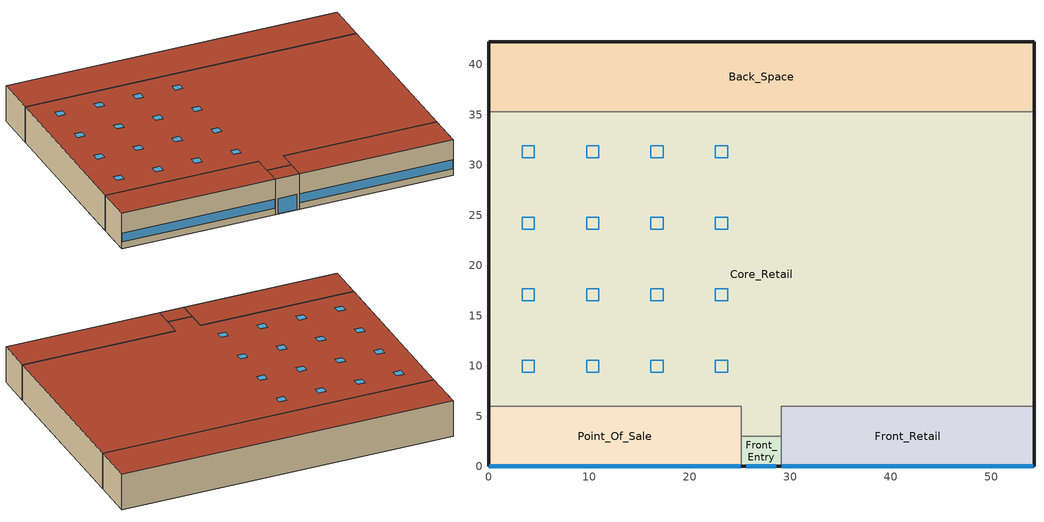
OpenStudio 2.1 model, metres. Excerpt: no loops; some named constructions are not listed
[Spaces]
Core_Retail
 floor ground: 54.27,35.27 54.27,6 29.14,6 29.14,3 25.14,3 25.14,6 0,6 0,35.27 z0
 wall outside: 54.27,6 54.27,35.27 / 0,35.27 0,6 z0:6.1
 wall to Back_Space: 54.27,35.27 0,35.27 z0:6.1
 wall to Front_Entry: 25.14,3 29.14,3 z0:6.1
 wall to Point_Of_Sale: 0,6 25.14,6 25.14,3 z0:6.1
 wall to Front_Retail: 29.14,3 29.14,6 54.27,6 z0:6.1
 roof outside: 29.14,3 29.14,6 54.27,6 54.27,35.27 0,35.27 0,6 25.14,6 25.14,3 z6.1
 skylight: 23.78,16.46 23.78,17.68 22.56,17.68 22.56,16.46 z6.1; 4.57,30.7 4.57,31.92 3.35,31.92 3.35,30.7 z6.1; 4.57,9.35 4.57,10.57 3.35,10.57 3.35,9.35 z6.1; 4.57,16.46 4.57,17.68 3.35,17.68 3.35,16.46 z6.1; 17.37,16.46 17.37,17.68 16.15,17.68 16.15,16.46 z6.1; 17.37,30.7 17.37,31.92 16.15,31.92 16.15,30.7 z6.1; 17.37,23.58 17.37,24.8 16.15,24.8 16.15,23.58 z6.1; 4.57,23.58 4.57,24.8 3.35,24.8 3.35,23.58 z6.1; 17.37,9.35 17.37,10.57 16.15,10.57 16.15,9.35 z6.1; 10.97,23.58 10.97,24.8 9.75,24.8 9.75,23.58 z6.1; 10.97,9.35 10.97,10.57 9.75,10.57 9.75,9.35 z6.1; 23.78,23.58 23.78,24.8 22.56,24.8 22.56,23.58 z6.1; 23.78,30.7 23.78,31.92 22.56,31.92 22.56,30.7 z6.1; 10.97,16.46 10.97,17.68 9.75,17.68 9.75,16.46 z6.1; 23.78,9.35 23.78,10.57 22.56,10.57 22.56,9.35 z6.1; 10.97,30.7 10.97,31.92 9.75,31.92 9.75,30.7 z6.1
Back_Space
 floor ground: 54.27,42.27 54.27,35.27 0,35.27 0,42.27 z0
 wall outside: 54.27,35.27 54.27,42.27 0,42.27 0,35.27 z0:6.1
 roof outside: 54.27,35.27 54.27,42.27 0,42.27 0,35.27 z6.1
Front_Retail
 floor ground: 54.27,6 54.27,0 29.14,0 29.14,6 z0
 wall outside: 29.14,0 54.27,0 54.27,6 z0:6.1
 wall to Front_Entry: 29.14,3 29.14,0 z0:6.1
 window: 29.19,0 54.22,0 z1.14:2.66
 roof outside: 54.27,0 54.27,6 29.14,6 29.14,0 z6.1
Point_Of_Sale
 floor ground: 25.14,6 25.14,0 0,0 0,6 z0
 wall outside: 0,6 0,0 25.14,0 z0:6.1
 wall to Front_Entry: 25.14,0 25.14,3 z0:6.1
 window: 0.05,0 25.09,0 z1.14:2.66
 roof outside: 25.14,0 25.14,6 0,6 0,0 z6.1
Front_Entry
 floor ground: 29.14,3 29.14,0 25.14,0 25.14,3 z0
 wall outside: 25.14,0 29.14,0 z0:6.1
 window: 25.64,0 28.64,0 z0.05:2.66
 roof outside: 29.14,0 29.14,3 25.14,3 25.14,0 z6.1
[Site]
North Battleford_SK_CAN: Latitude {deg}=52.77; Longitude {deg}=-108.25; Time Zone {hr}=-6; Elevation {m}=548; Terrain=City
[Building]
NECB 2011-RetailStandalone-NECB HDD Method-CAN_SK_North.Battleford.718760_CWEC.epw created: 2017-06-30 15:58:39 +0000: North Axis {deg}=0; Default Construction Set=NECB 2011 - Retail - NECB HDD Method at climate 7a; Standards Number of Stories=1; Standards Number of Above Ground Stories=1; Standards Building Type=RetailStandalone
[Site:GroundTemperature:BuildingSurface]
19.527, 19.502, 19.536, 19.598, 20.002, 21.64, 22.225, 22.375, 21.449, 20.121, 19.802, 19.633
[Site:WaterMainsTemperature]
Calculation Method=Correlation; Annual Average Outdoor Air Temperature {C}=1.8; Maximum Difference In Monthly Average Outdoor Air Temperatures {deltaC}=35.4
[SizingPeriod:DesignDay] Barometric Pressure {Pa}=94913; Sky Clearness=0; Rain Indicator=0; Snow Indicator=0; Day of Month=21; Daylight Saving Time Indicator=0; Humidity Indicating Type=Wetbulb; Dry-Bulb Temperature Range Modifier Type=DefaultMultipliers
Name | Maximum Dry-Bulb Temperature {C} | Daily Dry-Bulb Temperature Range {deltaC} | Humidity Indicating Conditions at Maximum Dry-Bulb | Wind Speed {m/s} | Wind Direction {deg} | Month | Day Type | Solar Model Indicator | ASHRAE Taub | ASHRAE Taud
North Battleford Ann Clg .4% Condns WB=>MDB | 26.9 | 12.1 | 19.7 | 5 | 160 | 7 | SummerDesignDay | ASHRAETau | 0.368 | 2.331
North Battleford Ann Htg 99.6% Condns DB | -35.3 | 0 | -35.3 | 1.6 | 320 | 1 | WinterDesignDay | ASHRAEClearSky
North Battleford Ann Clg .4% Condns DB=>MWB | 29.8 | 12.1 | 18 | 5 | 160 | 7 | SummerDesignDay | ASHRAETau | 0.368 | 2.331
[Material:NoMass]
CP02 CARPET PAD: Roughness=VeryRough; Thermal Resistance {m2-K/W}=0.21648; Thermal Absorptance=0.9; Solar Absorptance=0.7; Visible Absorptance=0.8
[Material]
Name | Roughness | Thickness {m} | Conductivity {W/m-K} | Density {kg/m3} | Specific Heat {J/kg-K} | Thermal Absorptance | Solar Absorptance | Visible Absorptance
100mm Normalweight concrete floor | MediumSmooth | 0.1016 | 2.31 | 2322 | 832
G01 13mm gypsum board | Smooth | 0.0127 | 0.16 | 800 | 1090 | 0.9 | 0.7 | 0.5
G05 25mm wood | MediumSmooth | 0.0254 | 0.15 | 608 | 1630 | 0.9 | 0.5 | 0.5
[Construction]
Typical Interior Floor: 100mm Normalweight concrete floor, CP02 CARPET PAD
Typical Interior Wall: G01 13mm gypsum board, G01 13mm gypsum board
Typical Interior Ceiling: CP02 CARPET PAD, 100mm Normalweight concrete floor
Typical Interior Window: Clear 3mm
Typical Interior Door; Typical Interior Partition: G05 25mm wood
Customized Fenestration: cond=0.220 tvis=0.220 tsol=0.232: Customized Fenestration:: cond=0.220 tvis=0.220 tsol=0.232
Customized Fenestration: cond=0.220 tvis=0.441 tsol=0.279: Customized Fenestration:: cond=0.220 tvis=0.441 tsol=0.279
Customized Fenestration: cond=0.220 tvis=0.294 tsol=0.332: Customized Fenestration:: cond=0.220 tvis=0.294 tsol=0.332
Customized Fenestration: cond=0.220 tvis=0.898 tsol=0.837: Customized Fenestration:: cond=0.220 tvis=0.898 tsol=0.837
[DefaultConstructionSet]
NECB 2011 - Retail - NECB HDD Method at climate 7a: Default Exterior Surface Constructions=NECB 2011 - Retail - NECB HDD Method at climate 7a; Default Interior Surface Constructions=Default Surface Constructions 2; Default Ground Contact Surface Constructions=NECB 2011 - Retail - NECB HDD Method at climate 7a 1; Default Exterior SubSurface Constructions=NECB 2011 - Retail - NECB HDD Method at climate 7a; Default Interior SubSurface Constructions=Default Sub Surface Constructions 2; Interior Partition Construction=Typical Interior Partition
[DefaultSurfaceConstructions]
Name | Floor Construction | Wall Construction | Roof Ceiling Construction
Default Surface Constructions 2 | Typical Interior Floor | Typical Interior Wall | Typical Interior Ceiling
NECB 2011 - Retail - NECB HDD Method at climate 7a | Customized opaque construction {c1268d0a-2a8e-4320-a9ee-9f4f0950b678} to conductance of 0.162 | Customized opaque construction {7489c643-1a5d-47fe-a2a0-7e1192e3e0cb} to conductance of 0.21 | Customized opaque construction {a39042a6-5557-40b7-9c43-bef1268e77c9} to conductance of 0.162
NECB 2011 - Retail - NECB HDD Method at climate 7a 1 | Customized opaque construction {d39b9b85-cc7c-4794-acbe-8a946618c850} to conductance of 0.757 | Customized opaque construction {d39b9b85-cc7c-4794-acbe-8a946618c850} to conductance of 0.284 | Customized opaque construction {d39b9b85-cc7c-4794-acbe-8a946618c850} to conductance of 0.284
[DefaultSubSurfaceConstructions]
Name | Fixed Window Construction | Operable Window Construction | Door Construction | Glass Door Construction | Overhead Door Construction | Skylight Construction | Tubular Daylight Dome Construction | Tubular Daylight Diffuser Construction
Default Sub Surface Constructions 2 | Typical Interior Window | Typical Interior Window | Typical Interior Door
NECB 2011 - Retail - NECB HDD Method at climate 7a | Customized Fenestration: cond=0.220 tvis=0.220 tsol=0.232 | Customized Fenestration: cond=0.220 tvis=0.220 tsol=0.232 | Customized opaque construction {a7a33681-f47e-40a4-b6fe-0ace6c5ebca7} to conductance of 2.2 | Customized Fenestration: cond=0.220 tvis=0.441 tsol=0.279 | Customized opaque construction {aefbf268-39a0-4243-a510-95f78d0a9af8} to conductance of 2.2 | Customized Fenestration: cond=0.220 tvis=0.294 tsol=0.332 | Customized Fenestration: cond=0.220 tvis=0.898 tsol=0.837 | Customized Fenestration: cond=0.220 tvis=0.898 tsol=0.837
[WindowMaterial:Glazing]
Clear 3mm: Optical Data Type=SpectralAverage; Thickness {m}=0.003; Solar Transmittance at Normal Incidence=0.837; Front Side Solar Reflectance at Normal Incidence=0.075; Back Side Solar Reflectance at Normal Incidence=0.075; Visible Transmittance at Normal Incidence=0.898; Front Side Visible Reflectance at Normal Incidence=0.081; Back Side Visible Reflectance at Normal Incidence=0.081; Infrared Transmittance at Normal Incidence=0; Front Side Infrared Hemispherical Emissivity=0.84; Back Side Infrared Hemispherical Emissivity=0.84; Conductivity {W/m-K}=0.9; Dirt Correction Factor for Solar and Visible Transmittance=1; Solar Diffusing=No
[WindowMaterial:SimpleGlazingSystem] U-Factor {W/m2-K}=2.2; Solar Heat Gain Coefficient=0.6; Visible Transmittance=0.21
Customized Fenestration:: cond=0.220 tvis=0.220 tsol=0.232; Customized Fenestration:: cond=0.220 tvis=0.441 tsol=0.279; Customized Fenestration:: cond=0.220 tvis=0.294 tsol=0.332; Customized Fenestration:: cond=0.220 tvis=0.898 tsol=0.837
[Space] Building Story=Building Story 1; Part of Total Floor Area=Yes
Name | Space Type | Thermal Zone
Core_Retail | Space Function Retail - sales | Sp-Core_Retail Sys-3 Flr-1 Sch-C HPlcmt-east ZN
Back_Space | Space Function Storage area | Sp-Back_Space Sys-4 Flr-1 Sch-E HPlcmt-north ZN
Front_Retail | Space Function Retail - sales | Sp-Front_Retail Sys-3 Flr-1 Sch-C HPlcmt-south ZN
Point_Of_Sale | Space Function Retail - sales | Sp-Point_Of_Sale Sys-3 Flr-1 Sch-C HPlcmt-south ZN
Front_Entry | Space Function Lobby - elevator | Sp-Front_Entry Sys-3 Flr-1 Sch-C HPlcmt-south ZN
[BuildingStory]
Building Story 1: Nominal Z Coordinate {m}=0
[SpaceType] Standards Building Type=Space Function
Name | Default Schedule Set | Design Specification Outdoor Air Object | Standards Space Type
Space Function Storage area | Space Function Storage area Schedule Set | Space Function Storage area Ventilation | Storage area
Space Function Retail - sales | Space Function Retail - sales Schedule Set | Space Function Retail - sales Ventilation | Retail - sales
Space Function Lobby - elevator | Space Function Lobby - elevator Schedule Set | Space Function Lobby - elevator Ventilation | Lobby - elevator
[People:Definition] Number of People Calculation Method=People/Area; Fraction Radiant=0.3
Name | People per Space Floor Area {person/m2}
Space Function Lobby - elevator People Definition | 0.0999967
Space Function Retail - sales People Definition | 0.0333681
Space Function Storage area People Definition | 0.0100104
[People] Work Efficiency Schedule=Work Efficiency Schedule; Clothing Insulation Schedule=Clothing Schedule; Air Velocity Schedule=Air Velocity Schedule
Name | People Definition | Space or SpaceType
Space Function Lobby - elevator People | Space Function Lobby - elevator People Definition | Space Function Lobby - elevator
Space Function Retail - sales People | Space Function Retail - sales People Definition | Space Function Retail - sales
Space Function Storage area People | Space Function Storage area People Definition | Space Function Storage area
[Lights:Definition] Design Level Calculation Method=Watts/Area; Fraction Radiant=0.5; Fraction Visible=0.2
Name | Watts per Space Floor Area {W/m2}
Space Function Lobby - elevator Lights Definition | 6.89994
Space Function Retail - sales Lights Definition | 18.0998
Space Function Storage area Lights Definition | 6.79994
[Lights]
Name | Lights Definition | Space or SpaceType
Space Function Lobby - elevator Lights | Space Function Lobby - elevator Lights Definition | Space Function Lobby - elevator
Space Function Retail - sales Lights | Space Function Retail - sales Lights Definition | Space Function Retail - sales
Space Function Storage area Lights | Space Function Storage area Lights Definition | Space Function Storage area
[ElectricEquipment:Definition] Design Level Calculation Method=Watts/Area; Fraction Radiant=0.5
Name | Watts per Space Floor Area {W/m2}
Space Function Lobby - elevator Elec Equip Definition; Space Function Storage area Elec Equip Definition | 0.999992
Space Function Retail - sales Elec Equip Definition | 2.49998
[ElectricEquipment]
Name | Electric Equipment Definition | Space or SpaceType
Space Function Lobby - elevator Elec Equip | Space Function Lobby - elevator Elec Equip Definition | Space Function Lobby - elevator
Space Function Retail - sales Elec Equip | Space Function Retail - sales Elec Equip Definition | Space Function Retail - sales
Space Function Storage area Elec Equip | Space Function Storage area Elec Equip Definition | Space Function Storage area
[DesignSpecification:OutdoorAir] Outdoor Air Method=Sum
Name | Outdoor Air Flow per Floor Area {m3/s-m2}
Space Function Lobby - elevator Ventilation | 0.0041148
Space Function Retail - sales Ventilation | 0.00118364
Space Function Storage area Ventilation | 0.0003556
[DefaultScheduleSet] People Activity Level Schedule=NECB-Activity; Infiltration Schedule=Always On
Name | Number of People Schedule | Lighting Schedule | Electric Equipment Schedule
Space Function Lobby - elevator Schedule Set; Space Function Retail - sales Schedule Set | NECB-C-Occupancy | NECB-C-Lighting | NECB-C-Electric-Equipment
Space Function Storage area Schedule Set | NECB-E-Occupancy | NECB-E-Lighting | NECB-E-Electric-Equipment
[ThermostatSetpoint:DualSetpoint]
Name | Heating Setpoint Temperature Schedule | Cooling Setpoint Temperature Schedule
Space Function Retail - sales Thermostat 4; Space Function Lobby - elevator Thermostat 2; Space Function Retail - sales Thermostat 5; Space Function Retail - sales Thermostat 6 | NECB-C-Thermostat Setpoint-Heating | NECB-C-Thermostat Setpoint-Cooling
Space Function Storage area Thermostat 2 | NECB-E-Thermostat Setpoint-Heating | NECB-E-Thermostat Setpoint-Cooling
[SpaceInfiltration:DesignFlowRate] Schedule=Always On Discrete; Design Flow Rate Calculation Method=Flow/ExteriorArea; Flow per Exterior Surface Area {m3/s-m2}=0.00025; Constant Term Coefficient=0; Temperature Term Coefficient=0; Velocity Term Coefficient=0.224; Velocity Squared Term Coefficient=0
Name | Space or SpaceType
Back_Space Infiltration | Back_Space
Core_Retail Infiltration | Core_Retail
Front_Entry Infiltration | Front_Entry
Front_Retail Infiltration | Front_Retail
Point_Of_Sale Infiltration | Point_Of_Sale
[ThermalZone] Use Ideal Air Loads=No
Name | Thermostat
Sp-Core_Retail Sys-3 Flr-1 Sch-C HPlcmt-east ZN | Space Function Retail - sales Thermostat 4
Sp-Front_Entry Sys-3 Flr-1 Sch-C HPlcmt-south ZN | Space Function Lobby - elevator Thermostat 2
Sp-Point_Of_Sale Sys-3 Flr-1 Sch-C HPlcmt-south ZN | Space Function Retail - sales Thermostat 5
Sp-Front_Retail Sys-3 Flr-1 Sch-C HPlcmt-south ZN | Space Function Retail - sales Thermostat 6
Sp-Back_Space Sys-4 Flr-1 Sch-E HPlcmt-north ZN | Space Function Storage area Thermostat 2
[Schedule:Ruleset]
Clothing Schedule: Default Day Schedule=Clothing Schedule Default Winter Clothes
Air Velocity Schedule: Default Day Schedule=Air Velocity Schedule Default
Work Efficiency Schedule: Default Day Schedule=Work Efficiency Schedule Default
NECB-C-Occupancy: Default Day Schedule=NECB-C-Occupancy Default
NECB-Activity: Default Day Schedule=NECB-Activity Default; Summer Design Day Schedule=NECB-Activity Summer Design Day; Winter Design Day Schedule=NECB-Activity Winter Design Day
NECB-C-Lighting: Default Day Schedule=NECB-C-Lighting Default
NECB-C-Electric-Equipment: Default Day Schedule=NECB-C-Electric-Equipment Default
Always On: Default Day Schedule=Always On Default
NECB-C-Thermostat Setpoint-Heating: Default Day Schedule=NECB-C-Thermostat Setpoint-Heating Default
NECB-C-Thermostat Setpoint-Cooling: Default Day Schedule=NECB-C-Thermostat Setpoint-Cooling Default
NECB-E-Occupancy: Default Day Schedule=NECB-E-Occupancy Default
NECB-E-Lighting: Default Day Schedule=NECB-E-Lighting Default
NECB-E-Electric-Equipment: Default Day Schedule=NECB-E-Electric-Equipment Default
NECB-E-Thermostat Setpoint-Heating: Default Day Schedule=NECB-E-Thermostat Setpoint-Heating Default
NECB-E-Thermostat Setpoint-Cooling: Default Day Schedule=NECB-E-Thermostat Setpoint-Cooling Default
[Schedule:Day]
Clothing Schedule Default Winter Clothes; Always On Default: 24, 0, 1
Clothing Schedule Summer Clothes: 24, 0, 0.5
Air Velocity Schedule Default: 24, 0, 0.2
Work Efficiency Schedule Default; NECB-E-Occupancy Sun|Hol Day: 24, 0, 0
NECB-C-Occupancy Default; NECB-C-Occupancy Default|Wkdy Day: 8, 0, 0, 9, 0, 0.1, 10, 0, 0.2, 12, 0, 0.5, 16, 0, 0.7, 17, 0, 0.8, 18, 0, 0.7, 19, 0, 0.5, 21, 0, 0.3, 24, 0, 0
NECB-C-Occupancy Sat Day: 8, 0, 0, 9, 0, 0.1, 10, 0, 0.2, 11, 0, 0.5, 12, 0, 0.6, 13, 0, 0.8, 16, 0, 0.9, 17, 0, 0.8, 18, 0, 0.7, 19, 0, 0.5, 21, 0, 0.2, 24, 0, 0
NECB-C-Occupancy Sun|Hol Day: 10, 0, 0, 11, 0, 0.1, 13, 0, 0.2, 18, 0, 0.4, 19, 0, 0.2, 24, 0, 0
NECB-Activity Default; NECB-Activity Winter Design Day; NECB-Activity Summer Design Day: 24, 0, 130
NECB-C-Lighting Default; NECB-C-Lighting Default|Wkdy Day; NECB-C-Lighting Sat Day; NECB-C-Electric-Equipment Default; NECB-C-Electric-Equipment Default|Wkdy Day; NECB-C-Electric-Equipment Sat Day: 8, 0, 0.05, 9, 0, 0.5, 19, 0, 0.9, 20, 0, 0.6, 21, 0, 0.5, 24, 0, 0.05
NECB-C-Lighting Sun|Hol Day; NECB-C-Electric-Equipment Sun|Hol Day: 10, 0, 0.05, 11, 0, 0.5, 18, 0, 0.9, 19, 0, 0.6, 24, 0, 0.05
NECB-C-Thermostat Setpoint-Heating Default; NECB-C-Thermostat Setpoint-Heating Default|Wkdy Day; NECB-C-Thermostat Setpoint-Heating Sat Day: 7, 0, 18, 8, 0, 20, 21, 0, 22, 24, 0, 18
NECB-C-Thermostat Setpoint-Heating Sun|Hol Day: 9, 0, 18, 10, 0, 20, 19, 0, 22, 24, 0, 18
NECB-C-Thermostat Setpoint-Cooling Default; NECB-C-Thermostat Setpoint-Cooling Default|Wkdy Day; NECB-C-Thermostat Setpoint-Cooling Sat Day: 7, 0, 35, 21, 0, 24, 24, 0, 35
NECB-C-Thermostat Setpoint-Cooling Sun|Hol Day: 9, 0, 35, 19, 0, 24, 24, 0, 35
NECB-E-Occupancy Default; NECB-E-Occupancy Default|Wkdy Day: 8, 0, 0, 9, 0, 0.2, 10, 0, 0.7, 14, 0, 0.9, 15, 0, 0.5, 16, 0, 0.9, 18, 0, 0.8, 19, 0, 0.2, 24, 0, 0
NECB-E-Occupancy Sat Day: 9, 0, 0, 13, 0, 0.2, 17, 0, 0.1, 24, 0, 0
NECB-E-Lighting Default; NECB-E-Lighting Default|Wkdy Day; NECB-E-Electric-Equipment Default; NECB-E-Electric-Equipment Default|Wkdy Day: 8, 0, 0.05, 9, 0, 0.4, 10, 0, 0.7, 18, 0, 0.9, 19, 0, 0.4, 24, 0, 0.05
NECB-E-Lighting Sat Day; NECB-E-Electric-Equipment Sat Day: 9, 0, 0.05, 10, 0, 0.5, 15, 0, 0.9, 16, 0, 0.7, 17, 0, 0.5, 24, 0, 0.05
NECB-E-Lighting Sun|Hol Day; NECB-E-Electric-Equipment Sun|Hol Day: 24, 0, 0.05
NECB-E-Thermostat Setpoint-Heating Default; NECB-E-Thermostat Setpoint-Heating Default|Wkdy Day: 7, 0, 18, 8, 0, 20, 19, 0, 22, 24, 0, 18
NECB-E-Thermostat Setpoint-Heating Sat Day: 8, 0, 18, 9, 0, 20, 17, 0, 22, 24, 0, 18
NECB-E-Thermostat Setpoint-Heating Sun|Hol Day: 24, 0, 18
NECB-E-Thermostat Setpoint-Cooling Default; NECB-E-Thermostat Setpoint-Cooling Default|Wkdy Day: 7, 0, 35, 19, 0, 24, 24, 0, 35
NECB-E-Thermostat Setpoint-Cooling Sat Day: 8, 0, 35, 17, 0, 24, 24, 0, 35
NECB-E-Thermostat Setpoint-Cooling Sun|Hol Day: 24, 0, 35
[Schedule:Rule] Date Specification Type=DateRange; Start Day=1
Name | Schedule Ruleset | Rule Order | Day Schedule | Start Month | End Month | End Day | Apply Monday | Apply Tuesday | Apply Wednesday | Apply Thursday | Apply Friday | Apply Saturday | Apply Sunday
Schedule Rule 1 | Clothing Schedule | 0 | Clothing Schedule Summer Clothes | 5 | 9 | 30
Schedule Rule 2 | NECB-C-Occupancy | 2 | NECB-C-Occupancy Default|Wkdy Day | 1 | 12 | 31 | Yes | Yes | Yes | Yes | Yes
Schedule Rule 3 | NECB-C-Occupancy | 1 | NECB-C-Occupancy Sat Day | 1 | 12 | 31 |  |  |  |  |  | Yes
Schedule Rule 4 | NECB-C-Occupancy | 0 | NECB-C-Occupancy Sun|Hol Day | 1 | 12 | 31 |  |  |  |  |  |  | Yes
Schedule Rule 5 | NECB-C-Lighting | 2 | NECB-C-Lighting Default|Wkdy Day | 1 | 12 | 31 | Yes | Yes | Yes | Yes | Yes
Schedule Rule 6 | NECB-C-Lighting | 1 | NECB-C-Lighting Sat Day | 1 | 12 | 31 |  |  |  |  |  | Yes
Schedule Rule 7 | NECB-C-Lighting | 0 | NECB-C-Lighting Sun|Hol Day | 1 | 12 | 31 |  |  |  |  |  |  | Yes
Schedule Rule 8 | NECB-C-Electric-Equipment | 2 | NECB-C-Electric-Equipment Default|Wkdy Day | 1 | 12 | 31 | Yes | Yes | Yes | Yes | Yes
Schedule Rule 9 | NECB-C-Electric-Equipment | 1 | NECB-C-Electric-Equipment Sat Day | 1 | 12 | 31 |  |  |  |  |  | Yes
Schedule Rule 10 | NECB-C-Electric-Equipment | 0 | NECB-C-Electric-Equipment Sun|Hol Day | 1 | 12 | 31 |  |  |  |  |  |  | Yes
Schedule Rule 11 | NECB-C-Thermostat Setpoint-Heating | 2 | NECB-C-Thermostat Setpoint-Heating Default|Wkdy Day | 1 | 12 | 31 | Yes | Yes | Yes | Yes | Yes
Schedule Rule 12 | NECB-C-Thermostat Setpoint-Heating | 1 | NECB-C-Thermostat Setpoint-Heating Sat Day | 1 | 12 | 31 |  |  |  |  |  | Yes
Schedule Rule 13 | NECB-C-Thermostat Setpoint-Heating | 0 | NECB-C-Thermostat Setpoint-Heating Sun|Hol Day | 1 | 12 | 31 |  |  |  |  |  |  | Yes
Schedule Rule 14 | NECB-C-Thermostat Setpoint-Cooling | 2 | NECB-C-Thermostat Setpoint-Cooling Default|Wkdy Day | 1 | 12 | 31 | Yes | Yes | Yes | Yes | Yes
Schedule Rule 15 | NECB-C-Thermostat Setpoint-Cooling | 1 | NECB-C-Thermostat Setpoint-Cooling Sat Day | 1 | 12 | 31 |  |  |  |  |  | Yes
Schedule Rule 16 | NECB-C-Thermostat Setpoint-Cooling | 0 | NECB-C-Thermostat Setpoint-Cooling Sun|Hol Day | 1 | 12 | 31 |  |  |  |  |  |  | Yes
Schedule Rule 17 | NECB-E-Occupancy | 2 | NECB-E-Occupancy Default|Wkdy Day | 1 | 12 | 31 | Yes | Yes | Yes | Yes | Yes
Schedule Rule 18 | NECB-E-Occupancy | 1 | NECB-E-Occupancy Sat Day | 1 | 12 | 31 |  |  |  |  |  | Yes
Schedule Rule 19 | NECB-E-Occupancy | 0 | NECB-E-Occupancy Sun|Hol Day | 1 | 12 | 31 |  |  |  |  |  |  | Yes
Schedule Rule 20 | NECB-E-Lighting | 2 | NECB-E-Lighting Default|Wkdy Day | 1 | 12 | 31 | Yes | Yes | Yes | Yes | Yes
Schedule Rule 21 | NECB-E-Lighting | 1 | NECB-E-Lighting Sat Day | 1 | 12 | 31 |  |  |  |  |  | Yes
Schedule Rule 22 | NECB-E-Lighting | 0 | NECB-E-Lighting Sun|Hol Day | 1 | 12 | 31 |  |  |  |  |  |  | Yes
Schedule Rule 23 | NECB-E-Electric-Equipment | 2 | NECB-E-Electric-Equipment Default|Wkdy Day | 1 | 12 | 31 | Yes | Yes | Yes | Yes | Yes
Schedule Rule 24 | NECB-E-Electric-Equipment | 1 | NECB-E-Electric-Equipment Sat Day | 1 | 12 | 31 |  |  |  |  |  | Yes
Schedule Rule 25 | NECB-E-Electric-Equipment | 0 | NECB-E-Electric-Equipment Sun|Hol Day | 1 | 12 | 31 |  |  |  |  |  |  | Yes
Schedule Rule 26 | NECB-E-Thermostat Setpoint-Heating | 2 | NECB-E-Thermostat Setpoint-Heating Default|Wkdy Day | 1 | 12 | 31 | Yes | Yes | Yes | Yes | Yes
Schedule Rule 27 | NECB-E-Thermostat Setpoint-Heating | 1 | NECB-E-Thermostat Setpoint-Heating Sat Day | 1 | 12 | 31 |  |  |  |  |  | Yes
Schedule Rule 28 | NECB-E-Thermostat Setpoint-Heating | 0 | NECB-E-Thermostat Setpoint-Heating Sun|Hol Day | 1 | 12 | 31 |  |  |  |  |  |  | Yes
Schedule Rule 29 | NECB-E-Thermostat Setpoint-Cooling | 2 | NECB-E-Thermostat Setpoint-Cooling Default|Wkdy Day | 1 | 12 | 31 | Yes | Yes | Yes | Yes | Yes
Schedule Rule 30 | NECB-E-Thermostat Setpoint-Cooling | 1 | NECB-E-Thermostat Setpoint-Cooling Sat Day | 1 | 12 | 31 |  |  |  |  |  | Yes
Schedule Rule 31 | NECB-E-Thermostat Setpoint-Cooling | 0 | NECB-E-Thermostat Setpoint-Cooling Sun|Hol Day | 1 | 12 | 31 |  |  |  |  |  |  | Yes
[Schedule:Constant]
Always On Discrete: Value=1
